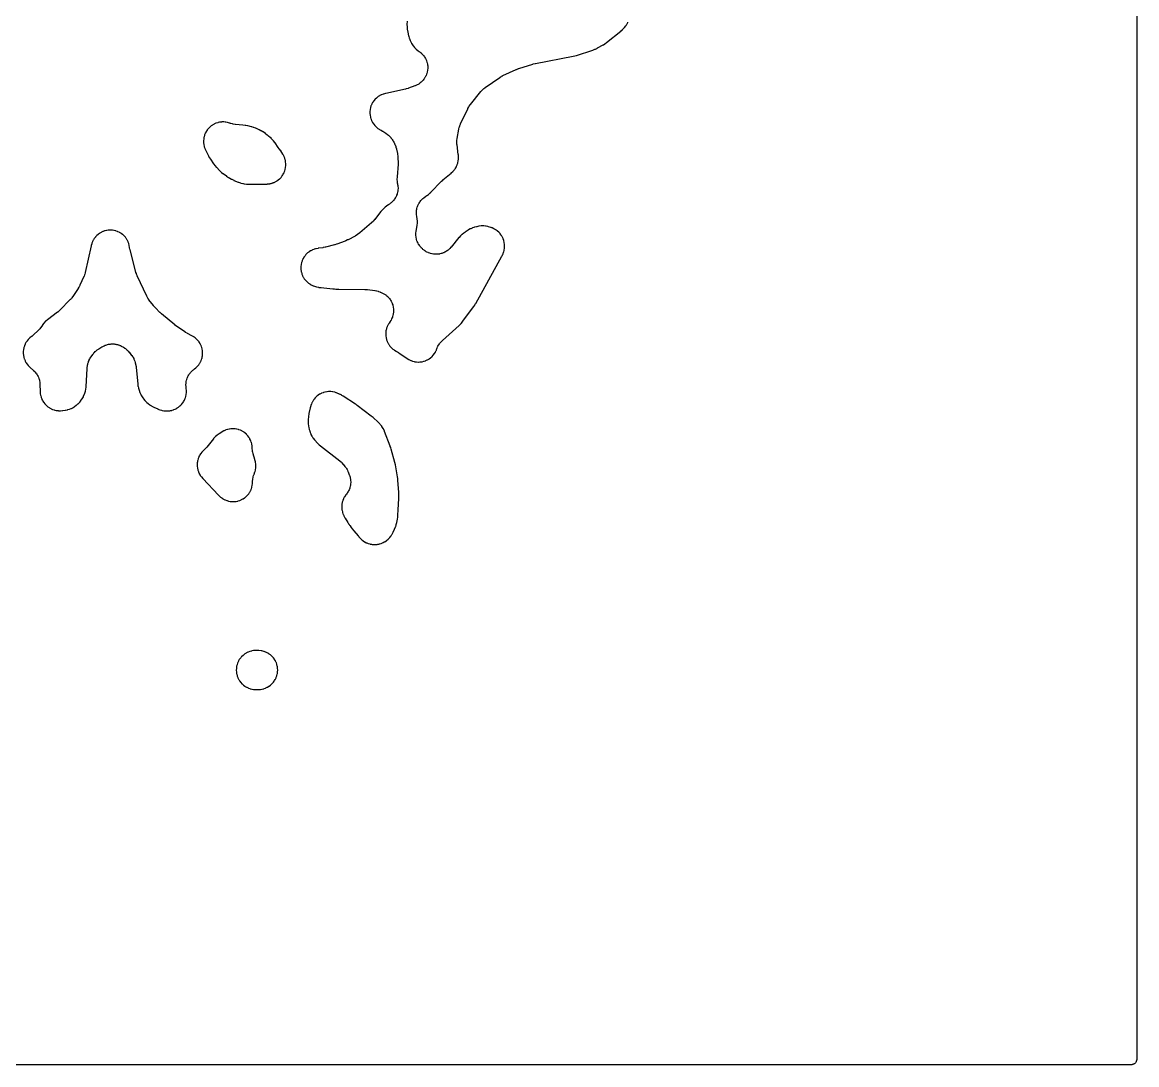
# Model space of a CAD drawing. Header units: millimetres. Extents: x 0 to 300, y 0 to 300.
# Drawn here: x 139.6 to 300, y -0.1 to 150 of the extents above; entities that cross this region are included whole.
import ezdxf

# ---------------------------------------------------------------- set-up
doc = ezdxf.new("R2010")
doc.units = ezdxf.units.MM
doc.layers.add('CUT', color=7, linetype='CONTINUOUS')

msp = doc.modelspace()

# ---------------------------------------------------------------- linework, layer by layer
at = {"layer": 'CUT'}
for points in [[(300.0485, 299.2304), (300.0485, 0.7696), (300.0437, 0.6717), (300.0322, 0.5941), (300.0132, 0.5181), (299.9867, 0.4442), (299.9532, 0.3733), (299.9129, 0.3061), (299.8662, 0.2431), (299.8135, 0.185), (299.7554, 0.1323), (299.6924, 0.0856), (299.6252, 0.0453), (299.5543, 0.0118), (299.4805, -0.0146), (299.4044, -0.0337), (299.3268, -0.0452), (299.2289, -0.05), (0.7696, -0.05)], [(194.9843, 150.171), (194.9731, 149.6764), (194.9731, 149.6481), (194.9789, 149.3819), (194.9826, 149.3256), (195.0118, 149.0609), (195.0155, 149.0329), (195.0829, 148.5984), (195.0868, 148.576), (195.135, 148.3243), (195.1452, 148.2801), (195.2111, 148.0324), (195.2173, 148.0106), (195.3057, 147.7207), (195.3172, 147.6863), (195.4351, 147.3658), (195.4639, 147.2993), (195.6172, 146.9942), (195.6344, 146.9623), (195.6567, 146.9235), (195.675, 146.8936), (195.8549, 146.6173), (195.8962, 146.5608), (196.0455, 146.3786), (196.0927, 146.327), (196.2609, 146.1621), (196.3135, 146.116), (196.5728, 145.9123), (196.6009, 145.8915), (196.7527, 145.7851), (196.7909, 145.7569), (196.9535, 145.6306), (197.0255, 145.5686), (197.1576, 145.4433), (197.2231, 145.3745), (197.3421, 145.2367), (197.4005, 145.1617), (197.5053, 145.0128), (197.5561, 144.9325), (197.6456, 144.7739), (197.6882, 144.689), (197.7616, 144.5224), (197.7955, 144.4336), (197.8521, 144.2606), (197.8771, 144.1689), (197.9163, 143.9911), (197.9321, 143.8974), (197.9535, 143.7166), (197.96, 143.6218), (197.9634, 143.4397), (197.9605, 143.3447), (197.9459, 143.1633), (197.9336, 143.069), (197.9011, 142.8899), (197.8796, 142.7973), (197.8295, 142.6223), (197.7989, 142.5323), (197.7318, 142.3631), (197.6925, 142.2766), (197.609, 142.1148), (197.5613, 142.0326), (197.4622, 141.8798), (197.4066, 141.8028), (197.2929, 141.6606), (197.2299, 141.5894), (197.1027, 141.4591), (197.033, 141.3945), (196.8936, 141.2775), (196.8178, 141.2201), (196.6675, 141.1174), (196.5864, 141.0678), (196.4267, 140.9805), (196.3411, 140.9391), (196.1516, 140.8587), (196.1074, 140.8413), (195.2036, 140.5098), (195.1408, 140.4892), (194.8341, 140.4001), (194.77, 140.3839), (191.9112, 139.7635), (191.8801, 139.7559), (191.5892, 139.6774), (191.5284, 139.6577), (191.3273, 139.5811), (191.2687, 139.5554), (191.0762, 139.4592), (191.0205, 139.4278), (190.8385, 139.3129), (190.7863, 139.2761), (190.6167, 139.1436), (190.5683, 139.1018), (190.4128, 138.953), (190.3689, 138.9066), (190.2289, 138.7431), (190.1899, 138.6925), (190.0669, 138.5158), (190.0331, 138.4616), (189.9284, 138.2735), (189.9001, 138.2162), (189.8147, 138.0187), (189.7923, 137.9588), (189.727, 137.7537), (189.7107, 137.6919), (189.6662, 137.4813), (189.6561, 137.4182), (189.6328, 137.2043), (189.629, 137.1405), (189.6272, 136.9252), (189.6298, 136.8614), (189.6495, 136.647), (189.6585, 136.5838), (189.6994, 136.3724), (189.7146, 136.3104), (189.7764, 136.1042), (189.7978, 136.044), (189.8798, 135.845), (189.9071, 135.7872), (190.0086, 135.5974), (190.0415, 135.5426), (190.1614, 135.3638), (190.1996, 135.3126), (190.3367, 135.1467), (190.3798, 135.0995), (190.5328, 134.9481), (190.5804, 134.9055), (190.7477, 134.7701), (190.7993, 134.7324), (190.9793, 134.6144), (191.0344, 134.582), (191.2318, 134.4792), (191.2715, 134.4572), (191.4611, 134.3466), (191.4998, 134.3228), (191.9359, 134.0401), (191.9704, 134.0166), (192.1177, 133.9118), (192.1834, 133.8605), (192.3051, 133.7569), (192.3662, 133.7), (192.4931, 133.5713), (192.5217, 133.541), (192.6294, 133.4218), (192.6607, 133.3854), (192.7922, 133.2243), (192.8491, 133.147), (192.9506, 132.9937), (192.9995, 132.9111), (193.0964, 132.7271), (193.1177, 132.6841), (193.2383, 132.4242), (193.2611, 132.371), (193.3527, 132.1378), (193.3885, 132.0278), (193.4514, 131.7852), (193.4642, 131.7288), (193.5887, 131.0931), (193.5988, 131.031), (193.6375, 130.73), (193.6435, 130.6674), (193.7104, 129.5979), (193.7109, 129.5854), (193.5446, 127.7327), (193.5425, 127.7014), (193.5305, 127.4066), (193.5311, 127.344), (193.5431, 127.1335), (193.5497, 127.0713), (193.5823, 126.863), (193.595, 126.8017), (193.6172, 126.7156), (193.6276, 126.6711), (193.6617, 126.5075), (193.6708, 126.4405), (193.6789, 126.347), (193.6858, 126.1672), (193.6847, 126.0733), (193.6739, 125.8938), (193.6637, 125.8005), (193.6354, 125.6228), (193.6162, 125.5309), (193.5707, 125.3569), (193.5425, 125.2673), (193.4802, 125.0986), (193.4435, 125.0122), (193.365, 124.8504), (193.32, 124.768), (193.226, 124.6146), (193.1732, 124.537), (193.0647, 124.3935), (193.0045, 124.3214), (192.8826, 124.1892), (192.8157, 124.1234), (192.6814, 124.0037), (192.6083, 123.9447), (192.463, 123.8387), (192.3845, 123.7872), (192.3449, 123.7639), (192.318, 123.7471), (192.059, 123.5767), (192.0081, 123.5396), (191.8432, 123.4061), (191.7962, 123.3641), (191.6452, 123.2151), (191.6026, 123.1687), (191.5445, 123.0988), (191.4444, 123.016), (191.3978, 122.9734), (191.248, 122.8222), (191.2058, 122.7752), (191.0181, 122.5441), (190.9988, 122.5191), (190.351, 121.6357), (190.3173, 121.5924), (190.1658, 121.4088), (190.0911, 121.3282), (189.9197, 121.1632), (189.879, 121.1263), (188.1934, 119.6803), (187.8717, 119.4531), (187.8198, 119.4189), (187.5641, 119.262), (187.5101, 119.2313), (186.485, 118.6904), (186.4284, 118.6629), (186.1508, 118.539), (186.0925, 118.5152), (184.8756, 118.065), (184.8284, 118.0489), (184.5982, 117.9771), (184.5501, 117.9635), (183.234, 117.627), (183.1801, 117.6149), (182.9185, 117.5638), (182.864, 117.5548), (182.1952, 117.4637), (182.1644, 117.4588), (181.875, 117.4048), (181.8142, 117.3904), (181.6121, 117.332), (181.5531, 117.3117), (181.3577, 117.2338), (181.3009, 117.2079), (181.114, 117.1113), (181.06, 117.08), (180.8834, 116.9656), (180.8327, 116.9292), (180.6681, 116.7982), (180.6212, 116.757), (180.4701, 116.6106), (180.4275, 116.565), (180.2914, 116.4045), (180.2534, 116.355), (180.1336, 116.1821), (180.1006, 116.1291), (179.9983, 115.9453), (179.9706, 115.8893), (179.8866, 115.6965), (179.8645, 115.6381), (179.7997, 115.4379), (179.7834, 115.3777), (179.7385, 115.1722), (179.7281, 115.1106), (179.7034, 114.9017), (179.6991, 114.8394), (179.6949, 114.6291), (179.6967, 114.5667), (179.713, 114.3569), (179.7208, 114.295), (179.7575, 114.0879), (179.7713, 114.027), (179.828, 113.8244), (179.8477, 113.7651), (179.9238, 113.569), (179.9493, 113.512), (180.0441, 113.3243), (180.075, 113.27), (180.1877, 113.0924), (180.2237, 113.0413), (180.3532, 112.8756), (180.394, 112.8283), (180.539, 112.6759), (180.5842, 112.6329), (180.7434, 112.4953), (180.7926, 112.4569), (180.9644, 112.3355), (181.0171, 112.3021), (181.2, 112.198), (181.2557, 112.1698), (181.4478, 112.0841), (181.506, 112.0615), (181.7853, 111.9683), (181.8151, 111.9592), (181.9408, 111.924), (181.969, 111.9168), (182.2361, 111.8548), (182.2933, 111.8443), (182.565, 111.8069), (182.5939, 111.8036), (183.0105, 111.7654), (184.28, 111.6301), (184.2983, 111.6285), (184.5058, 111.6124), (184.5426, 111.6106), (184.7422, 111.6066), (184.8393, 111.5977), (184.8516, 111.5967), (185.0016, 111.5859), (185.0275, 111.5845), (185.1651, 111.5802), (185.1778, 111.5799), (188.9273, 111.5359), (188.9781, 111.5339), (189.2235, 111.518), (189.2742, 111.5134), (190.3301, 111.3884), (190.3738, 111.3823), (190.562, 111.3512), (190.6481, 111.3329), (190.8114, 111.2902), (190.8955, 111.2641), (191.0749, 111.1991), (191.0837, 111.1957), (191.1305, 111.1737), (191.1755, 111.1509), (191.9231, 110.7487), (191.9947, 110.6948), (192.0689, 110.633), (192.2048, 110.5077), (192.2723, 110.4387), (192.3949, 110.3004), (192.4552, 110.225), (192.5633, 110.075), (192.6157, 109.994), (192.7082, 109.8339), (192.7522, 109.748), (192.8282, 109.5794), (192.8633, 109.4896), (192.922, 109.3142), (192.9479, 109.2213), (192.9887, 109.0409), (193.0052, 108.9458), (193.0276, 108.7623), (193.0344, 108.666), (193.0383, 108.4812), (193.0355, 108.3847), (193.0208, 108.2004), (193.0083, 108.1047), (192.9751, 107.9228), (192.9531, 107.8289), (192.9019, 107.6512), (192.8705, 107.56), (192.8017, 107.3884), (192.7613, 107.3007), (192.6756, 107.1369), (192.6266, 107.0537), (192.5116, 106.8792), (192.484, 106.8395), (192.3868, 106.707), (192.3523, 106.6548), (192.2448, 106.4733), (192.2155, 106.418), (192.1263, 106.2269), (192.1026, 106.1689), (192.0324, 105.9701), (192.0145, 105.9101), (191.964, 105.7053), (191.9521, 105.6438), (191.9219, 105.4351), (191.916, 105.3728), (191.9064, 105.1621), (191.9066, 105.0995), (191.9176, 104.8888), (191.9239, 104.8266), (191.9554, 104.618), (191.9678, 104.5567), (192.0196, 104.3522), (192.0379, 104.2923), (192.1094, 104.0939), (192.1335, 104.0361), (192.224, 103.8456), (192.2536, 103.7905), (192.3623, 103.6097), (192.3972, 103.5577), (192.523, 103.3885), (192.5628, 103.3401), (192.7046, 103.184), (192.7489, 103.1398), (192.9053, 102.9983), (192.9537, 102.9586), (193.1231, 102.833), (193.1752, 102.7982), (193.4284, 102.6465), (193.4556, 102.631), (193.5047, 102.6048), (193.5488, 102.5797), (193.7585, 102.4529), (193.8012, 102.4256), (194.9848, 101.6216), (195.0111, 101.6047), (195.2627, 101.4511), (195.3176, 101.4212), (195.5072, 101.3296), (195.5648, 101.3052), (195.7624, 101.2325), (195.8221, 101.2138), (196.0259, 101.1608), (196.0871, 101.148), (196.2951, 101.1151), (196.3573, 101.1084), (196.5675, 101.0959), (196.63, 101.0953), (196.8404, 101.1034), (196.9027, 101.1088), (197.1114, 101.1374), (197.1728, 101.149), (197.3777, 101.1978), (197.4377, 101.2152), (197.6368, 101.2838), (197.6949, 101.307), (197.8863, 101.3947), (197.9418, 101.4235), (198.1238, 101.5294), (198.1763, 101.5635), (198.3471, 101.6867), (198.3959, 101.7257), (198.5539, 101.865), (198.5987, 101.9086), (198.7423, 102.0626), (198.7827, 102.1103), (198.9106, 102.2776), (198.9461, 102.3291), (199.0571, 102.5081), (199.0874, 102.5628), (199.1804, 102.7517), (199.2052, 102.8091), (199.2957, 103.0498), (199.3129, 103.0924), (199.3917, 103.2749), (199.432, 103.3574), (199.5168, 103.5114), (199.5648, 103.5896), (199.6639, 103.7349), (199.7192, 103.8082), (199.8318, 103.9433), (199.8938, 104.0109), (200.0351, 104.1509), (200.0684, 104.1824), (202.4823, 106.3553), (202.5061, 106.3778), (202.7246, 106.5958), (202.7686, 106.6444), (202.9637, 106.8836), (202.9837, 106.9095), (204.5796, 109.0837), (204.5913, 109.1001), (204.7203, 109.2881), (204.7421, 109.3221), (204.8591, 109.5179), (204.8692, 109.5353), (208.6474, 116.3366), (208.6623, 116.365), (208.7953, 116.6354), (208.8206, 116.6941), (208.8959, 116.8958), (208.9152, 116.9568), (208.97, 117.165), (208.9831, 117.2275), (209.0169, 117.4402), (209.0237, 117.5037), (209.0361, 117.7187), (209.0366, 117.7826), (209.0274, 117.9977), (209.0215, 118.0614), (208.991, 118.2745), (208.9787, 118.3373), (208.9271, 118.5463), (208.9086, 118.6075), (208.8364, 118.8103), (208.8119, 118.8694), (208.7198, 119.064), (208.6896, 119.1203), (208.5785, 119.3047), (208.5429, 119.3578), (208.4139, 119.5302), (208.3731, 119.5794), (208.2277, 119.7382), (208.1822, 119.7831), (208.0216, 119.9265), (207.9718, 119.9666), (207.7977, 120.0933), (207.7442, 120.1283), (207.5583, 120.237), (207.5016, 120.2664), (207.2276, 120.3918), (207.1982, 120.4044), (207.0722, 120.4546), (207.0377, 120.4672), (206.7096, 120.5766), (206.6388, 120.5958), (206.3733, 120.6516), (206.3021, 120.6625), (206.048, 120.6866), (205.9775, 120.6894), (205.7399, 120.6856), (205.6695, 120.6806), (205.3395, 120.6388), (205.3046, 120.6334), (205.0199, 120.5813), (204.9877, 120.5745), (204.686, 120.5031), (204.6229, 120.4846), (204.4138, 120.4117), (204.3529, 120.3869), (204.1523, 120.293), (204.0943, 120.262), (203.8285, 120.1024), (203.8008, 120.0847), (203.3724, 119.7965), (203.3656, 119.7925), (203.3208, 119.7642), (203.1861, 119.6711), (203.18, 119.6669), (203.1546, 119.6489), (202.9192, 119.4733), (202.8711, 119.4336), (202.7159, 119.2924), (202.672, 119.2482), (202.475, 119.0304), (202.4547, 119.0067), (201.3384, 117.6439), (201.3072, 117.6077), (201.1684, 117.4545), (201.1009, 117.3871), (200.9654, 117.2644), (200.8915, 117.204), (200.7444, 117.0955), (200.6649, 117.0427), (200.5078, 116.9492), (200.4235, 116.9046), (200.2578, 116.8273), (200.1695, 116.7912), (199.997, 116.7307), (199.9055, 116.7036), (199.7278, 116.6605), (199.6341, 116.6426), (199.453, 116.6174), (199.358, 116.6089), (199.1753, 116.6017), (199.0799, 116.6027), (198.8974, 116.6138), (198.8026, 116.6242), (198.6221, 116.6533), (198.5287, 116.6732), (198.352, 116.72), (198.2611, 116.749), (198.09, 116.8132), (198.0024, 116.8511), (197.8384, 116.9319), (197.755, 116.9783), (197.5796, 117.0877), (197.5398, 117.114), (197.4805, 117.1551), (197.4409, 117.1842), (197.2728, 117.3142), (197.1984, 117.3781), (197.0622, 117.5077), (196.9947, 117.5789), (196.8725, 117.7217), (196.8126, 117.7994), (196.7056, 117.9539), (196.654, 118.0373), (196.5633, 118.2019), (196.5204, 118.2902), (196.447, 118.4632), (196.4134, 118.5554), (196.3581, 118.735), (196.334, 118.8301), (196.2973, 119.0144), (196.2831, 119.1115), (196.2654, 119.2986), (196.2611, 119.3966), (196.2626, 119.5846), (196.2684, 119.6825), (196.2917, 119.8937), (196.2984, 119.9423), (196.4327, 120.7683), (196.437, 120.7995), (196.4702, 121.0946), (196.4742, 121.1575), (196.4771, 121.3696), (196.4748, 121.4326), (196.4568, 121.644), (196.4484, 121.7064), (196.388, 122.032), (196.3805, 122.079), (196.353, 122.2836), (196.345, 122.3786), (196.3387, 122.561), (196.3402, 122.6563), (196.352, 122.8385), (196.3629, 122.9331), (196.3928, 123.1133), (196.413, 123.2064), (196.4606, 123.3826), (196.4899, 123.4733), (196.5547, 123.6439), (196.5929, 123.7312), (196.6743, 123.8946), (196.721, 123.9777), (196.8182, 124.1323), (196.8729, 124.2103), (196.9849, 124.3544), (197.0471, 124.4267), (197.1729, 124.559), (197.2419, 124.6247), (197.3801, 124.7439), (197.4553, 124.8024), (197.6243, 124.921), (197.6407, 124.9319), (197.6733, 124.9494), (197.8541, 125.058), (197.9061, 125.0928), (198.0754, 125.2184), (198.1237, 125.2581), (198.2799, 125.3997), (198.3242, 125.444), (198.338, 125.4592), (198.3977, 125.5156), (198.4198, 125.5375), (199.892, 127.0716), (199.93, 127.109), (200.1183, 127.2845), (200.1582, 127.3198), (201.3323, 128.2986), (201.3567, 128.32), (201.5812, 128.5273), (201.6266, 128.5736), (201.7712, 128.7372), (201.8116, 128.7878), (201.9389, 128.9652), (201.9739, 129.0197), (202.0827, 129.209), (202.112, 129.2668), (202.201, 129.4661), (202.2244, 129.5266), (202.2928, 129.7339), (202.31, 129.7964), (202.357, 130.0096), (202.3678, 130.0735), (202.3931, 130.2904), (202.3973, 130.355), (202.4005, 130.5733), (202.3982, 130.6381), (202.3717, 130.9425), (202.3681, 130.9747), (202.1779, 132.3504), (202.1723, 132.4011), (202.1537, 132.6211), (202.1506, 132.723), (202.1549, 132.9182), (202.1625, 133.0198), (202.1908, 133.2388), (202.1986, 133.2892), (202.4442, 134.6282), (202.4528, 134.6697), (202.4938, 134.8485), (202.5163, 134.9301), (202.5664, 135.0845), (202.5961, 135.1638), (202.6678, 135.3326), (202.6853, 135.3712), (203.733, 137.5618), (203.7581, 137.6107), (203.8729, 137.8192), (203.9314, 137.9123), (204.0693, 138.1063), (204.1024, 138.1502), (205.5977, 140.0174), (205.6275, 140.0529), (205.7604, 140.2033), (205.825, 140.2697), (205.9547, 140.3908), (206.0254, 140.4506), (206.1847, 140.5727), (206.2221, 140.6), (208.3401, 142.0675), (208.3744, 142.0902), (208.5252, 142.1854), (208.5966, 142.2263), (208.7549, 142.3082), (208.7919, 142.3263), (210.674, 143.1995), (210.7318, 143.2241), (211.0149, 143.3335), (211.0742, 143.3543), (213.1033, 143.9897), (213.1562, 144.0047), (213.414, 144.0694), (213.4677, 144.0813), (218.892, 145.1181), (218.9108, 145.122), (219.1227, 145.1691), (219.1599, 145.1786), (219.3685, 145.2383), (219.3869, 145.2439), (221.7128, 145.986), (221.7451, 145.9973), (222.0466, 146.1116), (222.1091, 146.1392), (222.3966, 146.2849), (222.4267, 146.3012), (223.2309, 146.7645), (223.2519, 146.7772), (223.4475, 146.9001), (223.488, 146.9277), (223.6737, 147.0652), (223.6931, 147.0802), (225.7665, 148.7425), (225.788, 148.7605), (225.9869, 148.9349), (226.0274, 148.9737), (226.2103, 149.1647), (226.2292, 149.1854), (226.2739, 149.2363), (226.2937, 149.2601), (226.4752, 149.4885), (226.5113, 149.5388), (226.6246, 149.7138), (226.6557, 149.7673), (226.7515, 149.9524), (226.7773, 150.0087)]]:
    msp.add_lwpolyline(points, dxfattribs=at)
for points in [[(167.3035, 129.3871), (167.3386, 129.3443), (167.5126, 129.1497), (167.5315, 129.1295), (168.0195, 128.6291), (168.0393, 128.6096), (168.2302, 128.4302), (168.2723, 128.3939), (168.478, 128.2318), (168.5001, 128.215), (168.9713, 127.8756), (169.0019, 127.8549), (169.2961, 127.6678), (169.3607, 127.6318), (169.398, 127.6137), (169.416, 127.6014), (169.443, 127.584), (169.7018, 127.4261), (169.7583, 127.3954), (170.0316, 127.2643), (170.0609, 127.2511), (170.6645, 126.998), (170.6951, 126.986), (170.9859, 126.8812), (171.0487, 126.8622), (171.3487, 126.7877), (171.3807, 126.7806), (171.5177, 126.754), (171.5501, 126.7485), (171.8573, 126.705), (171.9229, 126.6992), (172.2329, 126.6874), (172.2658, 126.687), (173.4909, 126.7038), (174.0401, 126.6868), (174.0565, 126.6865), (174.2424, 126.6856), (174.2753, 126.6863), (174.4609, 126.6949), (174.4773, 126.6958), (174.8507, 126.7227), (174.8813, 126.7257), (174.9929, 126.7391), (175.0119, 126.7404), (175.0754, 126.7476), (175.1091, 126.7532), (175.1691, 126.7604), (175.2297, 126.7707), (175.2735, 126.7803), (175.2879, 126.7827), (175.3504, 126.7962), (175.3693, 126.8013), (175.432, 126.8151), (175.4913, 126.8311), (175.55, 126.8501), (175.5583, 126.8523), (175.6191, 126.872), (175.6253, 126.8744), (175.6884, 126.8947), (175.7459, 126.9164), (175.8195, 126.9482), (175.8204, 126.9486), (175.8282, 126.952), (175.936, 126.9986), (175.9911, 127.0257), (176.1724, 127.1258), (176.2248, 127.158), (176.3956, 127.275), (176.4446, 127.3122), (176.6035, 127.445), (176.6487, 127.4867), (176.7941, 127.6342), (176.8351, 127.68), (176.9656, 127.8407), (177.002, 127.8902), (177.1166, 128.0628), (177.1481, 128.1155), (177.2455, 128.2983), (177.2718, 128.3538), (177.3513, 128.5451), (177.3721, 128.6029), (177.4328, 128.8009), (177.448, 128.8604), (177.4895, 129.0633), (177.4989, 129.1241), (177.5207, 129.33), (177.5243, 129.3914), (177.5262, 129.5985), (177.5239, 129.6599), (177.506, 129.8662), (177.4977, 129.9271), (177.4601, 130.1307), (177.446, 130.1906), (177.3891, 130.3897), (177.3693, 130.4479), (177.2935, 130.6406), (177.2683, 130.6967), (177.1743, 130.8812), (177.1438, 130.9346), (177.1079, 130.9909), (177.0977, 131.0101), (177.0819, 131.0379), (176.9527, 131.2526), (176.9449, 131.2653), (176.854, 131.4087), (176.8373, 131.4337), (176.7398, 131.5726), (176.731, 131.5848), (176.4406, 131.9786), (175.9718, 132.6623), (175.951, 132.6909), (175.748, 132.9545), (175.7019, 133.008), (175.4712, 133.2476), (175.446, 133.2723), (175.2942, 133.4134), (175.2718, 133.4333), (175.0557, 133.6161), (175.0081, 133.6527), (174.9498, 133.6933), (174.9082, 133.7323), (174.8572, 133.7754), (174.6062, 133.9659), (174.5791, 133.9854), (174.2481, 134.2104), (174.224, 134.2259), (173.9941, 134.3676), (173.9441, 134.3955), (173.7024, 134.516), (173.6765, 134.5282), (173.1927, 134.7431), (173.1676, 134.7536), (172.9284, 134.8479), (172.8768, 134.8657), (172.6304, 134.9392), (172.6042, 134.9465), (172.0417, 135.0886), (172.0155, 135.0946), (171.7679, 135.1463), (171.7547, 135.1485), (171.7437, 135.1512), (171.6753, 135.1646), (171.3503, 135.21), (171.3157, 135.2139), (170.2746, 135.3018), (170.217, 135.3084), (169.9684, 135.3446), (169.8549, 135.3683), (169.6126, 135.4342), (169.5571, 135.4511), (169.4523, 135.4865), (169.4223, 135.4958), (169.137, 135.5769), (169.0758, 135.5911), (168.8673, 135.6287), (168.8049, 135.6368), (168.5937, 135.6538), (168.5309, 135.6558), (168.319, 135.6519), (168.2563, 135.6477), (168.0458, 135.6231), (167.9838, 135.6127), (167.7768, 135.5676), (167.7161, 135.5512), (167.5145, 135.4859), (167.4557, 135.4637), (167.2615, 135.3789), (167.2052, 135.351), (167.0202, 135.2476), (166.9669, 135.2143), (166.793, 135.0933), (166.7432, 135.0548), (166.582, 134.9173), (166.5362, 134.8742), (166.3893, 134.7215), (166.348, 134.6741), (166.2168, 134.5078), (166.1803, 134.4566), (166.0661, 134.2781), (166.0348, 134.2236), (165.9386, 134.0348), (165.9128, 133.9774), (165.8356, 133.7801), (165.8156, 133.7205), (165.7582, 133.5166), (165.7441, 133.4553), (165.707, 133.2467), (165.699, 133.1843), (165.6825, 132.9731), (165.6807, 132.9102), (165.685, 132.6984), (165.6894, 132.6356), (165.7144, 132.4253), (165.7249, 132.3632), (165.7705, 132.1563), (165.7871, 132.0957), (165.8528, 131.8942), (165.8752, 131.8355), (165.9944, 131.564), (166.0077, 131.5355), (166.3837, 130.7819), (166.3938, 130.7624), (166.512, 130.5445), (166.5342, 130.5067), (166.667, 130.2974), (166.6791, 130.2791), (167.1309, 129.6185), (167.147, 129.596)], [(140.3041, 104.1697), (140.2661, 104.1192), (140.1465, 103.9428), (140.1136, 103.8888), (140.012, 103.7015), (139.9846, 103.6444), (139.9021, 103.448), (139.8804, 103.3886), (139.8176, 103.185), (139.802, 103.1237), (139.7596, 102.9148), (139.7501, 102.8523), (139.7285, 102.6403), (139.7252, 102.5771), (139.7247, 102.364), (139.7277, 102.3009), (139.7482, 102.0888), (139.7573, 102.0262), (139.7987, 101.8171), (139.814, 101.7558), (139.8758, 101.5518), (139.8971, 101.4923), (139.9787, 101.2954), (140.0058, 101.2383), (140.1064, 101.0504), (140.139, 100.9962), (140.2577, 100.8193), (140.2955, 100.7685), (140.431, 100.6041), (140.4737, 100.5574), (140.6852, 100.3472), (140.7082, 100.3254), (141.1844, 99.8968), (141.2199, 99.8631), (141.3701, 99.7134), (141.4358, 99.6408), (141.5545, 99.4956), (141.6125, 99.4167), (141.7157, 99.2601), (141.7653, 99.1758), (141.8521, 99.0095), (141.8929, 98.9205), (141.9622, 98.7462), (141.9937, 98.6536), (142.045, 98.4731), (142.0669, 98.3777), (142.0995, 98.193), (142.1116, 98.0959), (142.127, 97.8844), (142.1293, 97.8355), (142.1494, 96.9108), (142.1508, 96.8792), (142.172, 96.5819), (142.1796, 96.5191), (142.2156, 96.3093), (142.2294, 96.2476), (142.2859, 96.0423), (142.3057, 95.9822), (142.3822, 95.7835), (142.4078, 95.7257), (142.5036, 95.5355), (142.5347, 95.4805), (142.6488, 95.3007), (142.6852, 95.249), (142.8165, 95.0813), (142.8579, 95.0335), (143.005, 94.8796), (143.0509, 94.8361), (143.2125, 94.6974), (143.2624, 94.6587), (143.4369, 94.5366), (143.4905, 94.503), (143.6762, 94.3988), (143.7327, 94.3706), (143.9278, 94.2852), (143.9869, 94.2627), (144.1894, 94.197), (144.2505, 94.1804), (144.4585, 94.135), (144.5208, 94.1246), (144.7324, 94.0999), (144.7954, 94.0957), (145.0083, 94.092), (145.0715, 94.094), (145.3686, 94.1182), (145.4, 94.1216), (145.7668, 94.1698), (145.7973, 94.1746), (146.0841, 94.2265), (146.1444, 94.2404), (146.3448, 94.2971), (146.4034, 94.3168), (146.5973, 94.3926), (146.6538, 94.4178), (146.8395, 94.512), (146.8933, 94.5425), (147.0691, 94.6541), (147.1196, 94.6898), (147.3494, 94.869), (147.3733, 94.8886), (147.5848, 95.0705), (147.6074, 95.0909), (147.8162, 95.2887), (147.8584, 95.3327), (147.9935, 95.4875), (148.0313, 95.5353), (148.1768, 95.7382), (148.2141, 95.7968), (148.3796, 96.0904), (148.4137, 96.1604), (148.5537, 96.4993), (148.5674, 96.5357), (148.5881, 96.5958), (148.597, 96.6239), (148.6752, 96.8907), (148.6891, 96.948), (148.7271, 97.143), (148.7357, 97.2014), (148.7636, 97.478), (148.7659, 97.5074), (148.9102, 100.1571), (148.9139, 100.2032), (148.9343, 100.4022), (148.9482, 100.4935), (148.9877, 100.6896), (148.9979, 100.7347), (149.0255, 100.8442), (149.0376, 100.8877), (149.0943, 101.0751), (149.1246, 101.1603), (149.1901, 101.3205), (149.2282, 101.4025), (149.3085, 101.5558), (149.3541, 101.6338), (149.4609, 101.798), (149.4864, 101.8353), (149.7513, 102.2035), (149.7797, 102.241), (149.9067, 102.4004), (149.9688, 102.471), (150.0944, 102.6003), (150.1631, 102.6645), (150.3007, 102.7809), (150.3754, 102.8381), (150.5432, 102.9538), (150.5825, 102.9796), (151.0588, 103.2749), (151.0978, 103.2978), (151.269, 103.3931), (151.35, 103.4333), (151.5087, 103.5029), (151.5931, 103.5353), (151.7576, 103.5897), (151.8447, 103.6141), (152.0136, 103.6527), (152.1026, 103.6687), (152.2744, 103.6914), (152.3645, 103.6989), (152.5377, 103.7053), (152.6281, 103.7043), (152.8011, 103.6943), (152.891, 103.6849), (153.0623, 103.6587), (153.1509, 103.6408), (153.319, 103.5986), (153.4055, 103.5724), (153.5902, 103.507), (153.6325, 103.4909), (153.6727, 103.4745), (153.7094, 103.4587), (153.8668, 103.3866), (153.9381, 103.3504), (154.0715, 103.2753), (154.1395, 103.2333), (154.2828, 103.1361), (154.3154, 103.113), (154.4403, 103.0205), (154.4751, 102.9935), (154.623, 102.8731), (154.6887, 102.8144), (154.8092, 102.6964), (154.8693, 102.632), (154.9927, 102.4866), (155.0205, 102.4523), (155.3259, 102.0573), (155.3554, 102.017), (155.4785, 101.8395), (155.5309, 101.7548), (155.6229, 101.5874), (155.6663, 101.4976), (155.7404, 101.3215), (155.7742, 101.2278), (155.8369, 101.0211), (155.8502, 100.973), (155.8845, 100.8343), (155.8988, 100.7655), (155.956, 100.4307), (155.9653, 100.3611), (156.2027, 97.8953), (156.2059, 97.8677), (156.2424, 97.6081), (156.2525, 97.5534), (156.2945, 97.3709), (156.3093, 97.3173), (156.3901, 97.0679), (156.3992, 97.0417), (156.5187, 96.7209), (156.5302, 96.6921), (156.6455, 96.4232), (156.6727, 96.3675), (156.7733, 96.1842), (156.8058, 96.1314), (156.9707, 95.8898), (156.9888, 95.8646), (157.0165, 95.828), (157.0364, 95.803), (157.2303, 95.5718), (157.2738, 95.5248), (157.4897, 95.3141), (157.5132, 95.2923), (157.6923, 95.1342), (157.717, 95.1135), (157.9547, 94.9241), (158.0071, 94.8865), (158.1897, 94.7689), (158.2457, 94.7368), (158.5165, 94.5988), (158.5456, 94.5849), (159.0798, 94.3458), (159.1084, 94.3339), (159.3807, 94.2275), (159.4395, 94.2078), (159.6405, 94.151), (159.7009, 94.137), (159.9683, 94.0888), (160.0298, 94.0808), (160.3004, 94.0586), (160.3623, 94.0565), (160.571, 94.0597), (160.6328, 94.0637), (160.8401, 94.087), (160.9013, 94.0969), (161.1054, 94.1401), (161.1654, 94.1559), (161.3644, 94.2187), (161.4225, 94.2402), (161.6145, 94.3219), (161.6702, 94.3489), (161.8534, 94.4488), (161.9063, 94.4811), (162.079, 94.5983), (162.1285, 94.6355), (162.2891, 94.7688), (162.3347, 94.8106), (162.4816, 94.9589), (162.5231, 95.0049), (162.655, 95.1666), (162.6917, 95.2165), (162.8074, 95.3902), (162.8392, 95.4434), (162.9375, 95.6274), (162.964, 95.6834), (163.044, 95.8761), (163.065, 95.9344), (163.126, 96.134), (163.1412, 96.194), (163.1827, 96.3986), (163.192, 96.4598), (163.2135, 96.6674), (163.2169, 96.7292), (163.2183, 96.9379), (163.2156, 96.9998), (163.1893, 97.2906), (163.1857, 97.3214), (163.1792, 97.3679), (163.1736, 97.4168), (163.155, 97.6292), (163.1514, 97.7275), (163.1542, 97.9161), (163.1608, 98.0143), (163.1829, 98.2015), (163.1994, 98.2985), (163.2406, 98.4826), (163.267, 98.5774), (163.3268, 98.7562), (163.3627, 98.8478), (163.4405, 99.0196), (163.4857, 99.107), (163.5807, 99.2699), (163.6345, 99.3523), (163.7457, 99.5046), (163.8077, 99.581), (163.9339, 99.7211), (164.0034, 99.7908), (164.1432, 99.9173), (164.2195, 99.9794), (164.3798, 100.097), (164.4028, 100.1146), (164.5879, 100.2637), (164.6341, 100.3047), (164.7829, 100.4502), (164.8249, 100.4955), (164.959, 100.6548), (164.9965, 100.7039), (165.1145, 100.8753), (165.1471, 100.9278), (165.2481, 101.1098), (165.2754, 101.1652), (165.3584, 101.3561), (165.3802, 101.4139), (165.4444, 101.6119), (165.4606, 101.6715), (165.5054, 101.8748), (165.5158, 101.9357), (165.5407, 102.1423), (165.5452, 102.204), (165.5501, 102.412), (165.5486, 102.4738), (165.5335, 102.6814), (165.526, 102.7427), (165.4909, 102.9479), (165.4775, 103.0082), (165.4228, 103.209), (165.4037, 103.2678), (165.3299, 103.4624), (165.3052, 103.519), (165.213, 103.7056), (165.1829, 103.7596), (165.0731, 103.9364), (165.038, 103.9873), (164.9117, 104.1527), (164.8719, 104.1999), (164.7302, 104.3524), (164.6859, 104.3955), (164.5302, 104.5336), (164.482, 104.5723), (164.3137, 104.6947), (164.262, 104.7286), (164.011, 104.8764), (163.984, 104.8915), (163.3502, 105.2246), (163.3078, 105.2482), (163.1061, 105.3676), (163.0649, 105.3934), (161.8202, 106.2178), (161.7761, 106.2488), (161.5675, 106.4045), (161.5252, 106.438), (159.6114, 108.0411), (159.5793, 108.0692), (159.4274, 108.2083), (159.3967, 108.2378), (158.7535, 108.8818), (158.7079, 108.9308), (158.4958, 109.1751), (158.4537, 109.2272), (157.8251, 110.0625), (157.7964, 110.1028), (157.6765, 110.2805), (157.6254, 110.3652), (157.5245, 110.5543), (157.5023, 110.5985), (156.1318, 113.5181), (156.1138, 113.5589), (156.0399, 113.7375), (156.0096, 113.8214), (155.9526, 114.0062), (155.9405, 114.0491), (155.114, 117.247), (155.1097, 117.2623), (155.0829, 117.3631), (155.0417, 117.5551), (155.0415, 117.5566), (155.0298, 117.6164), (154.9932, 117.842), (154.98, 117.9035), (154.9267, 118.1045), (154.9079, 118.1635), (154.8352, 118.359), (154.8108, 118.4159), (154.7196, 118.6033), (154.6899, 118.6576), (154.5809, 118.8354), (154.5461, 118.8866), (154.4205, 119.053), (154.3809, 119.1006), (154.2398, 119.2541), (154.1957, 119.2976), (154.0405, 119.4368), (153.9924, 119.4758), (153.8245, 119.5993), (153.7729, 119.6336), (153.5938, 119.7403), (153.5391, 119.7694), (153.3505, 119.8583), (153.2933, 119.882), (153.097, 119.9522), (153.0378, 119.9703), (152.8356, 120.0213), (152.775, 120.0335), (152.5688, 120.0647), (152.5072, 120.071), (152.299, 120.0822), (152.2371, 120.0825), (152.0288, 120.0735), (151.9672, 120.0679), (151.7607, 120.0388), (151.6999, 120.0272), (151.4972, 119.9783), (151.4378, 119.9609), (151.2408, 119.8927), (151.1833, 119.8696), (150.9938, 119.7827), (150.9389, 119.7542), (150.7586, 119.6493), (150.7067, 119.6157), (150.5374, 119.4939), (150.489, 119.4554), (150.3323, 119.3178), (150.2878, 119.2748), (150.1451, 119.1227), (150.105, 119.0756), (149.9777, 118.9105), (149.9423, 118.8597), (149.8315, 118.6831), (149.8012, 118.6291), (149.708, 118.4426), (149.683, 118.3859), (149.6083, 118.1913), (149.5889, 118.1325), (149.5111, 117.8513), (149.5036, 117.8212), (148.6409, 113.9909), (148.6295, 113.9457), (148.5757, 113.7511), (148.5465, 113.6627), (148.474, 113.4742), (148.4562, 113.4312), (147.8881, 112.1445), (147.8701, 112.106), (147.7882, 111.9408), (147.7471, 111.8663), (147.6509, 111.709), (147.6279, 111.6732), (146.8423, 110.5078), (146.8167, 110.4717), (146.7021, 110.3175), (146.646, 110.2489), (146.5176, 110.106), (146.4872, 110.0737), (145.001, 108.565), (144.9754, 108.54), (144.8626, 108.4337), (144.8087, 108.3867), (144.6883, 108.2891), (144.66, 108.2671), (143.2258, 107.1908), (143.1987, 107.1693), (142.9494, 106.9603), (142.899, 106.9132), (142.7381, 106.7456), (142.693, 106.6933), (142.4943, 106.4358), (142.4739, 106.408), (142.2449, 106.0757), (142.2157, 106.0356), (142.085, 105.8653), (142.0206, 105.79), (141.873, 105.6341), (141.838, 105.599), (141.2475, 105.0369), (141.2002, 104.9947), (140.9604, 104.7949), (140.9295, 104.7702), (140.9272, 104.7684), (140.9147, 104.7586), (140.6825, 104.5715), (140.6353, 104.5294), (140.4834, 104.38), (140.4405, 104.3334)], [(181.6733, 89.8862), (181.6955, 89.8605), (182.0808, 89.4383), (182.0994, 89.4187), (182.2791, 89.2378), (182.3187, 89.2011), (182.513, 89.036), (182.5339, 89.019), (185.3026, 86.8607), (185.3448, 86.8258), (185.5233, 86.6695), (185.6014, 86.5928), (185.7609, 86.4172), (185.7966, 86.3756), (186.0467, 86.0665), (186.0762, 86.0281), (186.1997, 85.8587), (186.2527, 85.7777), (186.3462, 85.6177), (186.3908, 85.5318), (186.4779, 85.341), (186.4968, 85.2965), (186.665, 84.8728), (186.681, 84.8294), (186.7458, 84.6401), (186.7714, 84.5513), (186.8123, 84.3791), (186.8293, 84.2883), (186.8535, 84.1129), (186.8617, 84.0209), (186.8689, 83.8441), (186.8682, 83.7517), (186.8584, 83.5749), (186.8489, 83.4831), (186.8221, 83.3081), (186.8037, 83.2175), (186.7603, 83.046), (186.7333, 82.9576), (186.6735, 82.791), (186.6382, 82.7056), (186.5627, 82.5455), (186.5193, 82.464), (186.4287, 82.3119), (186.3777, 82.2349), (186.2593, 82.0735), (186.231, 82.0369), (186.1383, 81.9226), (186.1005, 81.8709), (185.982, 81.6906), (185.9496, 81.6354), (185.8497, 81.4441), (185.823, 81.3859), (185.7427, 81.1856), (185.7219, 81.1251), (185.6621, 80.9178), (185.6474, 80.8554), (185.6086, 80.6432), (185.6003, 80.5797), (185.5829, 80.3646), (185.581, 80.3006), (185.5852, 80.0849), (185.5896, 80.021), (185.6154, 79.8068), (185.6262, 79.7436), (185.6732, 79.5331), (185.6903, 79.4713), (185.6931, 79.4629), (185.6942, 79.4586), (185.7586, 79.2524), (185.7807, 79.1922), (185.8654, 78.9935), (185.8935, 78.9358), (186.0393, 78.6709), (186.0555, 78.6432), (186.447, 78.0093), (186.457, 77.9937), (186.5725, 77.8182), (186.5939, 77.7878), (186.7193, 77.6194), (186.7307, 77.6047), (186.7994, 77.5178), (186.941, 77.297), (186.9537, 77.278), (187.1008, 77.0656), (187.1282, 77.029), (187.2901, 76.8277), (187.3047, 76.8101), (187.9483, 76.066), (188.0247, 75.9694), (188.0438, 75.9464), (188.2286, 75.7341), (188.2698, 75.6909), (188.4154, 75.5521), (188.4605, 75.513), (188.6184, 75.3884), (188.6669, 75.3536), (188.8547, 75.232), (188.9072, 75.2015), (189.1163, 75.0927), (189.1724, 75.0668), (189.3656, 74.989), (189.4239, 74.9687), (189.6237, 74.9098), (189.6838, 74.8952), (189.8883, 74.8559), (189.9495, 74.8472), (190.1568, 74.8278), (190.2186, 74.825), (190.4268, 74.8257), (190.4886, 74.8289), (190.6958, 74.8497), (190.7569, 74.8588), (190.9612, 74.8995), (191.0211, 74.9145), (191.2205, 74.9747), (191.2788, 74.9954), (191.4714, 75.0746), (191.5274, 75.1008), (191.7114, 75.1982), (191.7646, 75.2297), (191.9736, 75.3675), (192.0256, 75.4057), (192.2416, 75.5818), (192.2914, 75.6269), (192.4507, 75.7874), (192.4954, 75.8375), (192.6371, 76.0137), (192.6764, 76.0682), (192.7988, 76.2584), (192.8321, 76.3167), (192.9746, 76.5993), (192.9889, 76.6297), (193.1754, 77.0535), (193.1901, 77.0899), (193.2116, 77.1483), (193.3229, 77.3842), (193.3468, 77.442), (193.4176, 77.6402), (193.4357, 77.7), (193.5072, 77.9858), (193.5141, 78.0163), (193.607, 78.4826), (193.6113, 78.5069), (193.648, 78.7376), (193.6539, 78.7868), (193.6727, 79.0196), (193.6742, 79.0444), (193.706, 79.8049), (193.7898, 81.4491), (193.7904, 81.4658), (193.7951, 81.6546), (193.7951, 81.688), (193.7909, 81.8387), (193.7923, 81.8713), (193.7928, 81.888), (193.7957, 82.0773), (193.7954, 82.1107), (193.7884, 82.2999), (193.7876, 82.3166), (193.6773, 84.0687), (193.6758, 84.0876), (193.6561, 84.3006), (193.6515, 84.3382), (193.6192, 84.5496), (193.616, 84.5683), (193.3011, 86.2879), (193.2985, 86.3013), (193.2675, 86.4524), (193.2614, 86.479), (193.224, 86.6286), (193.2205, 86.6418), (192.6973, 88.5592), (192.6929, 88.5749), (192.6399, 88.7511), (192.6298, 88.782), (192.5679, 88.9554), (192.5623, 88.9706), (191.7418, 91.0978), (191.7272, 91.1327), (191.5794, 91.4571), (191.5441, 91.524), (191.373, 91.8059), (191.3303, 91.8678), (191.1303, 92.1239), (191.0809, 92.18), (190.8334, 92.4303), (190.8063, 92.4561), (190.096, 93.0951), (190.0868, 93.1032), (189.9736, 93.2012), (189.9537, 93.2177), (189.8465, 93.3032), (189.8365, 93.311), (187.8203, 94.8541), (187.8099, 94.8619), (187.6919, 94.9484), (187.6707, 94.9633), (187.5492, 95.0451), (187.5384, 95.0522), (185.7943, 96.1758), (185.7788, 96.1854), (185.6026, 96.292), (185.5709, 96.3099), (185.3889, 96.4063), (185.3727, 96.4146), (185.1426, 96.5281), (185.1138, 96.5414), (184.8398, 96.6602), (184.7805, 96.6825), (184.5773, 96.7476), (184.5161, 96.7639), (184.3074, 96.8085), (184.2449, 96.8187), (184.0329, 96.8425), (183.9696, 96.8465), (183.7563, 96.8492), (183.693, 96.8469), (183.4804, 96.8285), (183.4176, 96.82), (183.2079, 96.7807), (183.1463, 96.7659), (182.9415, 96.7061), (182.8817, 96.6854), (182.6838, 96.6056), (182.6263, 96.579), (182.4372, 96.4801), (182.3826, 96.448), (182.2043, 96.3308), (182.1531, 96.2934), (181.9873, 96.1592), (181.94, 96.117), (181.7883, 95.9671), (181.7454, 95.9204), (181.6092, 95.7561), (181.5712, 95.7054), (181.4519, 95.5286), (181.4191, 95.4744), (181.3179, 95.2865), (181.2906, 95.2294), (181.2084, 95.0325), (181.1869, 94.9729), (181.1735, 94.9288), (181.151, 94.8716), (181.1308, 94.8114), (181.0495, 94.523), (181.0416, 94.4922), (180.8524, 93.666), (180.8449, 93.6284), (180.7856, 93.2724), (180.7775, 93.1963), (180.7611, 92.8358), (180.7605, 92.7975), (180.7684, 92.2428), (180.7695, 92.2131), (180.7866, 91.9331), (180.793, 91.874), (180.8236, 91.676), (180.8355, 91.6177), (180.8844, 91.4233), (180.9016, 91.3664), (180.9661, 91.1839), (180.9706, 91.166), (181.0246, 90.9853), (181.0429, 90.9324), (181.1199, 90.7385), (181.1455, 90.6821), (181.2708, 90.438), (181.305, 90.3794), (181.4303, 90.1883), (181.4705, 90.1336)], [(165.6692, 88.3595), (165.6232, 88.3163), (165.4755, 88.1634), (165.434, 88.1159), (165.3021, 87.9492), (165.2655, 87.8979), (165.1507, 87.719), (165.1193, 87.6643), (165.0226, 87.475), (164.9968, 87.4174), (164.9192, 87.2195), (164.8991, 87.1597), (164.8415, 86.9551), (164.8274, 86.8936), (164.7902, 86.6844), (164.7822, 86.6218), (164.7657, 86.4099), (164.764, 86.3468), (164.7685, 86.1343), (164.7729, 86.0714), (164.7983, 85.8603), (164.8089, 85.7981), (164.855, 85.5907), (164.8717, 85.5298), (164.938, 85.3279), (164.9606, 85.2689), (165.0464, 85.0745), (165.0747, 85.0181), (165.1793, 84.8331), (165.213, 84.7797), (165.3353, 84.6059), (165.3741, 84.5561), (165.5683, 84.3308), (165.5895, 84.3075), (167.856, 81.9272), (167.8778, 81.9054), (168.0882, 81.7047), (168.1349, 81.6643), (168.2983, 81.5361), (168.3486, 81.5004), (168.5236, 81.3885), (168.5771, 81.3578), (168.7621, 81.2633), (168.8183, 81.2379), (169.0115, 81.1616), (169.0699, 81.1417), (169.2695, 81.0844), (169.3296, 81.0702), (169.5338, 81.0324), (169.5949, 81.0241), (169.8019, 81.006), (169.8635, 81.0036), (170.0712, 81.0056), (170.1328, 81.0092), (170.3394, 81.0311), (170.4003, 81.0406), (170.6038, 81.0823), (170.6636, 81.0976), (170.8621, 81.1587), (170.9201, 81.1797), (171.1119, 81.2596), (171.1676, 81.2861), (171.3507, 81.3841), (171.4036, 81.4158), (171.5765, 81.531), (171.6261, 81.5676), (171.7871, 81.6989), (171.8329, 81.7401), (171.9805, 81.8863), (172.0222, 81.9318), (172.1551, 82.0915), (172.1922, 82.1407), (172.309, 82.3125), (172.3412, 82.3651), (172.441, 82.5473), (172.468, 82.6028), (172.5498, 82.7937), (172.5713, 82.8515), (172.6343, 83.0495), (172.6502, 83.1091), (172.6938, 83.3122), (172.7039, 83.373), (172.7278, 83.5794), (172.732, 83.6409), (172.7369, 83.899), (172.7393, 83.9518), (172.7562, 84.1796), (172.7698, 84.2842), (172.8068, 84.4829), (172.8317, 84.5853), (172.8903, 84.7787), (172.9263, 84.8778), (172.9479, 84.9284), (172.9588, 84.9554), (173.0765, 85.2697), (173.096, 85.3309), (173.1512, 85.5402), (173.1644, 85.6031), (173.1984, 85.8168), (173.2053, 85.8807), (173.2176, 86.0968), (173.2181, 86.1611), (173.2087, 86.3773), (173.2027, 86.4413), (173.1716, 86.6555), (173.1592, 86.7185), (173.086, 87.0124), (173.0774, 87.0434), (172.8226, 87.8837), (172.8114, 87.9237), (172.7666, 88.0981), (172.7495, 88.1794), (172.7234, 88.3365), (172.7133, 88.419), (172.6993, 88.5985), (172.697, 88.64), (172.696, 88.6681), (172.6957, 88.6743), (172.6953, 88.6844), (172.6944, 88.6997), (172.6743, 88.9938), (172.6672, 89.0548), (172.6333, 89.259), (172.6204, 89.3191), (172.5671, 89.5192), (172.5484, 89.5777), (172.4762, 89.7717), (172.452, 89.8282), (172.3615, 90.0144), (172.332, 90.0683), (172.224, 90.245), (172.1895, 90.2958), (172.0651, 90.4613), (172.0259, 90.5086), (171.8862, 90.6614), (171.8426, 90.7047), (171.6889, 90.8434), (171.6413, 90.8823), (171.475, 91.0056), (171.4239, 91.0398), (171.2466, 91.1466), (171.1925, 91.1757), (171.0057, 91.265), (170.949, 91.2888), (170.7545, 91.3598), (170.6959, 91.378), (170.4955, 91.43), (170.4353, 91.4425), (170.2308, 91.4751), (170.1698, 91.4818), (169.9631, 91.4945), (169.9017, 91.4954), (169.6948, 91.4882), (169.6335, 91.4832), (169.4283, 91.4563), (169.3678, 91.4453), (169.166, 91.3988), (169.1069, 91.3822), (168.9105, 91.3165), (168.8533, 91.2943), (168.6641, 91.2101), (168.6092, 91.1825), (168.357, 91.0398), (168.3307, 91.0241), (167.9416, 90.7787), (167.9123, 90.7591), (167.6415, 90.5666), (167.5863, 90.5226), (167.4092, 90.3647), (167.3592, 90.3149), (167.137, 90.0679), (167.1141, 90.0411), (166.1413, 88.8317), (166.1121, 88.7971), (165.9818, 88.6499), (165.9185, 88.585), (165.775, 88.4508), (165.7411, 88.4206)], [(171.4112, 58.9155), (171.3635, 58.8752), (171.2096, 58.7318), (171.1661, 58.6871), (171.0269, 58.5294), (170.9879, 58.4806), (170.8648, 58.31), (170.8307, 58.2577), (170.7248, 58.076), (170.696, 58.0205), (170.6083, 57.8294), (170.585, 57.7714), (170.5164, 57.5726), (170.4989, 57.5126), (170.4499, 57.3081), (170.4383, 57.2467), (170.4095, 57.0383), (170.404, 56.9761), (170.3957, 56.7659), (170.3962, 56.7035), (170.4084, 56.4935), (170.415, 56.4314), (170.4476, 56.2236), (170.4603, 56.1624), (170.5129, 55.9588), (170.5315, 55.8992), (170.6038, 55.7016), (170.6281, 55.6441), (170.7192, 55.4545), (170.749, 55.3996), (170.8582, 55.2198), (170.8932, 55.1681), (171.0194, 54.9998), (171.0593, 54.9518), (171.2013, 54.7966), (171.2457, 54.7526), (171.4021, 54.612), (171.4505, 54.5726), (171.62, 54.4479), (171.672, 54.4134), (171.8528, 54.3058), (171.9079, 54.2765), (172.0983, 54.1871), (172.156, 54.1633), (172.3542, 54.0929), (172.414, 54.0748), (172.6182, 54.024), (172.6794, 54.0119), (172.8875, 53.9812), (172.9497, 53.9751), (173.2437, 53.9608), (173.2749, 53.96), (173.4837, 53.96), (173.5151, 53.9608), (173.8108, 53.9753), (173.8732, 53.9814), (174.0824, 54.0125), (174.144, 54.0247), (174.3492, 54.0761), (174.4092, 54.0943), (174.6084, 54.1655), (174.6664, 54.1895), (174.8576, 54.2799), (174.9129, 54.3095), (175.0943, 54.4182), (175.1466, 54.453), (175.3164, 54.579), (175.365, 54.6188), (175.5217, 54.7608), (175.5661, 54.8051), (175.7082, 54.9618), (175.748, 55.0103), (175.8741, 55.1801), (175.909, 55.2323), (176.0178, 55.4136), (176.0474, 55.469), (176.1379, 55.6601), (176.162, 55.7181), (176.2333, 55.9172), (176.2516, 55.9773), (176.3031, 56.1824), (176.3153, 56.2439), (176.3465, 56.4531), (176.3527, 56.5156), (176.3632, 56.7268), (176.3632, 56.7896), (176.353, 57.0008), (176.3469, 57.0633), (176.316, 57.2725), (176.3038, 57.3341), (176.2526, 57.5393), (176.2344, 57.5994), (176.1633, 57.7985), (176.1393, 57.8566), (176.0491, 58.0478), (176.0195, 58.1032), (175.911, 58.2847), (175.8761, 58.3369), (175.7503, 58.5069), (175.7105, 58.5555), (175.5687, 58.7123), (175.5243, 58.7567), (175.3678, 58.8989), (175.3193, 58.9388), (175.1495, 59.0649), (175.0974, 59.0999), (174.9161, 59.2088), (174.8608, 59.2384), (174.6697, 59.3291), (174.6117, 59.3532), (174.4127, 59.4246), (174.3526, 59.4429), (174.0656, 59.5152), (174.035, 59.5221), (174.0254, 59.524), (173.9906, 59.53), (173.6608, 59.5772), (173.5904, 59.5834), (173.3525, 59.591), (173.2819, 59.5893), (172.9582, 59.5638), (172.8941, 59.5555), (172.6325, 59.5079), (172.5754, 59.4949), (172.3853, 59.442), (172.3296, 59.4237), (172.1301, 59.348), (172.0746, 59.3239), (171.8632, 59.2198), (171.8086, 59.1896), (171.6298, 59.0787), (171.5784, 59.0433)]]:
    msp.add_lwpolyline(points, close=True, dxfattribs=at)

doc.saveas('drawing.dxf')
